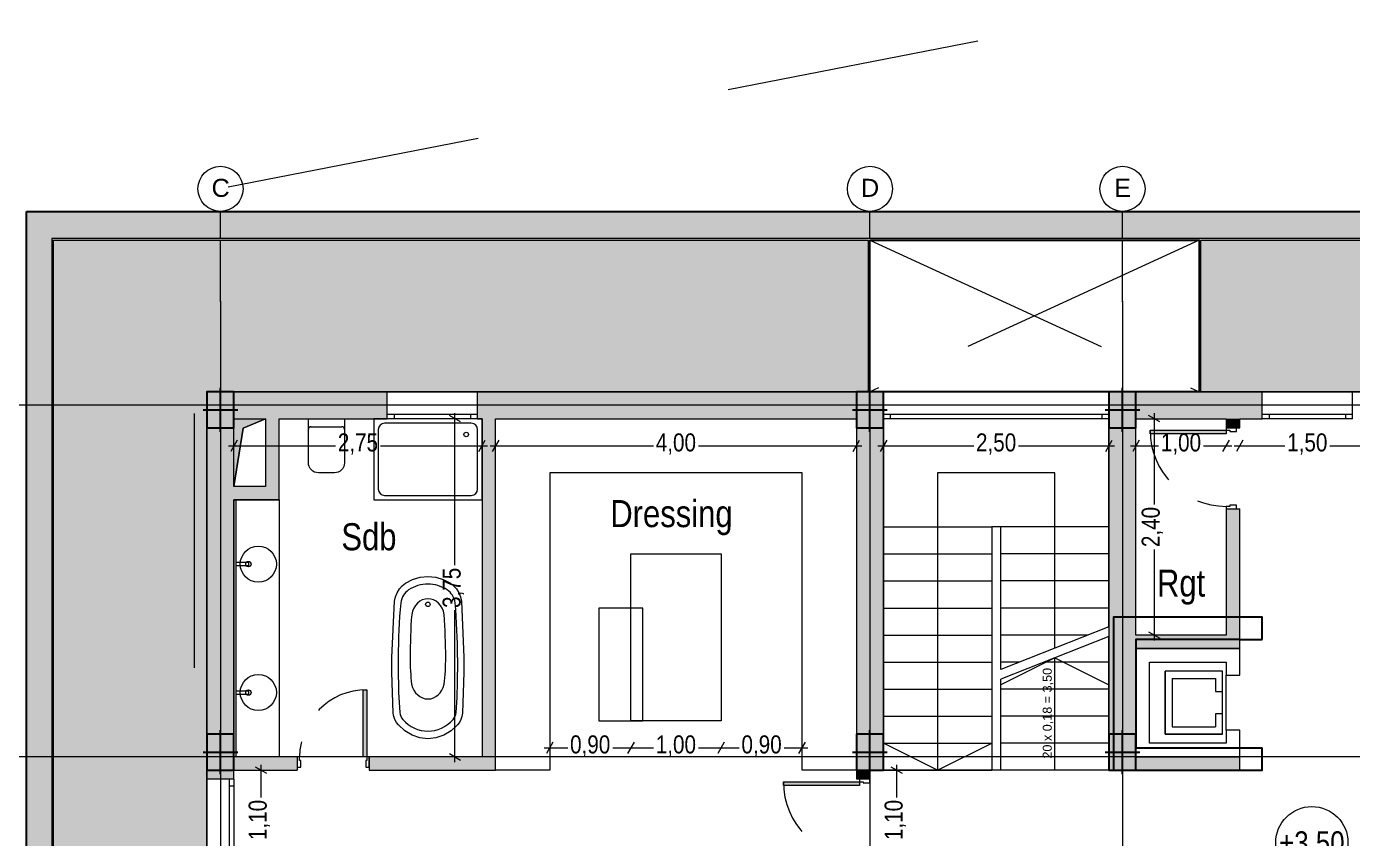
# Model space of a CAD drawing. Header units: centimetres. Extents: x -4381 to 5639, y -3920 to 4826.
# Drawn here: x 55.03 to 69.73, y 71.13 to 80.14 of the extents above; entities that cross this region are included whole.
import ezdxf

# ---------------------------------------------------------------- set-up
doc = ezdxf.new("R2010")
doc.units = ezdxf.units.CM
doc.header["$MEASUREMENT"] = 0
doc.set_wipeout_variables(frame=1)
for name, pattern in [('Dashed', [0.564444, 0.282222, -0.282222]), ('Hidden Line', [0.391222, 0.282222, -0.109]), ('POINTILLE', [0.1, 0.06, -0.04]), ('Wipeout_Contour', [100, 0, -100])]:
    doc.linetypes.add(name, pattern=pattern)
for name, color, linetype, lineweight in [('00- Texts and Fills_Pen_No__1', 7, 'Continuous', 5), ('01- MOBILIER_Pen_No__1', 7, 'Continuous', 5), ('01- MOBILIER_Pen_No__7', 7, 'Continuous', 5), ('0_Pen_No__1', 7, 'Continuous', 5), ('0_Pen_No__7', 7, 'Continuous', 5), ('Cotations_Pen_No__2', 8, 'Continuous', 5), ('Dalle Console ha', 84, 'Continuous', 30), ('Dalles_Pen_No__1', 7, 'Continuous', 5), ('Elevator_Pen_No__7', 7, 'Continuous', 5), ('FILES_Pen_No__2', 8, 'Continuous', 5), ('Interior - Furniture _Pen_No__147', 7, 'Continuous', 5), ('Poteaux Hafsa', 4, 'Continuous', 30), ('Structural - Bearing_Pen_No__1', 7, 'Continuous', 5), ('Structural - Bearing_Pen_No__7', 7, 'Continuous', 5), ('Structural - Combined_Pen_No__1', 7, 'Continuous', 5), ('Voile ha', 200, 'Continuous', 30)]:
    doc.layers.add(name, color=color, linetype=linetype, lineweight=lineweight)
for name, color, linetype, lineweight, true_color in [('Dalles_Pen_No__102', 7, 'Continuous', 5, 0xcccccc), ('Elevator_Pen_No__161', 7, 'Continuous', 5, 0x6a6a6a), ('RECULS_Pen_No__58', 7, 'Continuous', 5, 0xdf0000)]:
    doc.layers.add(name, color=color, linetype=linetype, lineweight=lineweight, true_color=true_color)
doc.layers.add('Structural - Bearing', color=7, linetype='Continuous')
doc.styles.add('GENERATED_STYLE_2', font='')
doc.styles.add('GENERATED_STYLE_3', font='arial.ttf')
doc.styles.get('GENERATED_STYLE_2').set_extended_font_data('Arial Narrow Occidental')

# ---------------------------------------------------------------- blocks, each defined once
blk = doc.blocks.new('P1')
at = {"layer": 'Poteaux Hafsa', "lineweight": 30}
blk.add_hatch(color=256, dxfattribs=at).paths.add_polyline_path([(0, 0.3), (0, 0), (0.4, 0), (0.4, 0.3)])
at = {"layer": 'Poteaux Hafsa', "color": 144, "lineweight": 30}
for p, q in [((0.2, -0.042), (0.2, 0.342)), ((0.444, 0.15), (-0.044, 0.15))]:
    blk.add_line(p, q, dxfattribs=at)
blk.add_lwpolyline([(0, 0.3), (0, 0), (0.4, 0), (0.4, 0.3)], close=True, dxfattribs=at)

msp = doc.modelspace()

# ---------------------------------------------------------------- hatches: boundary and pattern name
at = {"layer": '01- MOBILIER_Pen_No__1', "linetype": 'Continuous', "lineweight": 0, "ltscale": 10, "true_color": 0xffffff}
msp.add_hatch(color=7, dxfattribs=at).paths.add_polyline_path([(57.32844, 75.04063), (57.43195, 75.68712), (57.67844, 75.79063), (57.32844, 75.79063)])
at = {"layer": 'Dalles_Pen_No__102', "linetype": 'Continuous', "ltscale": 10}
h = msp.add_hatch(color=256, dxfattribs=at)
h.paths.add_polyline_path([(55.02844, 59.09063), (66.52844, 59.09063), (66.52844, 66.59063), (64.52844, 66.59063), (64.52844, 62.09063), (57.02844, 62.09063), (57.02844, 76.09063), (64.37844, 76.09063), (64.37844, 77.77063), (68.02844, 77.77063), (68.02844, 76.09063), (77.47844, 76.09063), (77.47844, 77.77063), (81.60844, 77.77063), (81.60844, 76.09063), (81.62844, 76.09063), (81.62844, 69.99063), (81.62844, 64.91063), (70.27844, 64.91063), (70.27844, 66.59063), (69.97844, 66.59063), (69.97844, 64.59063), (83.62844, 64.59063), (83.62844, 64.99063), (83.62844, 78.09063), (55.02844, 78.09063)])
h.paths.add_polyline_path([(60.40844, 59.39063), (55.32844, 59.39063), (55.32844, 61.79063), (60.40844, 61.79063)], flags=0)
at = {"layer": 'Elevator_Pen_No__161', "linetype": 'Continuous', "ltscale": 10}
for points in [[(57.05344, 76.06563), (57.30344, 75.81563), (57.30344, 76.06563)], [(57.05344, 76.06563), (57.05344, 75.81563), (57.30344, 75.81563)], [(67.05344, 75.81563), (67.30344, 75.81563), (67.30344, 76.06563), (67.05344, 76.06563)], [(57.05344, 71.91563), (57.30344, 71.91563), (57.30344, 72.16563), (57.05344, 72.16563)], [(64.25344, 71.91563), (64.50344, 71.91563), (64.50344, 72.16563), (64.25344, 72.16563)], [(67.05344, 72.16563), (67.05344, 71.91563), (67.07844, 71.91563), (67.30344, 72.02813), (67.30344, 72.16563)], [(67.07844, 71.91563), (67.30344, 71.91563), (67.30344, 72.02813)]]:
    msp.add_hatch(color=256, dxfattribs=at).paths.add_polyline_path(points)
at = {"layer": 'Structural - Bearing', "linetype": 'Continuous', "lineweight": 0, "ltscale": 10, "true_color": 0x000000}
h = msp.add_hatch(color=18, dxfattribs=at)
h.paths.add_polyline_path([(57.02844, 76.09063), (57.02844, 71.79063), (57.27844, 71.79063), (57.32844, 71.79063), (57.32844, 75.79063), (57.30344, 75.81563), (57.05344, 75.81563), (57.05344, 76.06563)])
h.paths.add_polyline_path([(57.30344, 71.91563), (57.05344, 71.91563), (57.05344, 72.16563), (57.30344, 72.16563)], flags=0)
for points in [[(57.02844, 76.09063), (57.05344, 76.06563), (57.30344, 76.06563), (57.30344, 75.81563), (57.32844, 75.79063), (57.67844, 75.79063), (57.67844, 76.09063)], [(57.67844, 75.79063), (57.82844, 75.79063), (57.82844, 76.09063), (57.67844, 76.09063)], [(57.82844, 75.79063), (59.02844, 75.79063), (59.02844, 75.84063), (59.02844, 76.09063), (57.82844, 76.09063)], [(60.02844, 75.79063), (60.07844, 75.79063), (60.07844, 76.09063), (60.02844, 76.09063), (60.02844, 75.84063)], [(60.07844, 75.79063), (60.22844, 75.79063), (60.22844, 76.09063), (60.07844, 76.09063)], [(60.22844, 76.09063), (60.22844, 75.79063), (64.22844, 75.79063), (64.25344, 75.81563), (64.25344, 76.06563), (64.50344, 76.06563), (64.52844, 76.09063)], [(57.67844, 75.79063), (57.67844, 75.04063), (57.82844, 74.89063), (57.82844, 75.79063)], [(60.22844, 71.89063), (60.22844, 75.79063), (60.07844, 75.79063), (60.07844, 72.04063)], [(67.32844, 73.39063), (67.32844, 75.79063), (67.02844, 75.79063), (67.02844, 73.39063)], [(68.32844, 75.69063), (68.44344, 75.69063), (68.47844, 75.69063), (68.47844, 75.79063), (68.32844, 75.79063)], [(57.32844, 74.89063), (57.82844, 74.89063), (57.67844, 75.04063), (57.32844, 75.04063)], [(68.32844, 73.39063), (68.47844, 73.24063), (68.47844, 74.79063), (68.44344, 74.79063), (68.32844, 74.79063)], [(67.32844, 73.24063), (67.32844, 73.39063), (67.02844, 73.39063), (67.02844, 73.24063)], [(67.32844, 73.24063), (68.47844, 73.24063), (68.32844, 73.39063), (67.32844, 73.39063)], [(67.02844, 71.89063), (67.07844, 71.91563), (67.05344, 71.91563), (67.05344, 72.16563), (67.30344, 72.16563), (67.30344, 72.02813), (67.32844, 72.04063), (67.32844, 73.24063), (67.02844, 73.24063)], [(57.32844, 71.89063), (58.02844, 71.89063), (58.02844, 71.92563), (58.02844, 72.04063), (57.32844, 72.04063)], [(58.82844, 71.89063), (60.22844, 71.89063), (60.07844, 72.04063), (58.82844, 72.04063), (58.82844, 71.92563)], [(67.07844, 71.91563), (67.02844, 71.89063), (68.47844, 71.89063), (68.47844, 72.04063), (67.32844, 72.04063), (67.30344, 72.02813), (67.30344, 71.91563)], [(64.22844, 71.79063), (64.26344, 71.79063), (64.37844, 71.79063), (64.37844, 71.89063), (64.22844, 71.89063)]]:
    msp.add_hatch(color=18, dxfattribs=at).paths.add_polyline_path(points)
at = {"layer": 'Structural - Bearing', "linetype": 'Continuous', "lineweight": 0, "ltscale": 10, "true_color": 0xffffff}
for points in [[(67.48444, 75.66263), (67.48444, 75.62263), (68.32844, 75.62263), (68.32844, 75.66263)], [(58.80044, 72.78463), (58.76044, 72.78463), (58.76044, 72.04063), (58.80044, 72.04063)], [(63.41944, 71.76263), (63.41944, 71.72263), (64.26344, 71.72263), (64.26344, 71.76263)]]:
    msp.add_hatch(color=7, dxfattribs=at).paths.add_polyline_path(points)

# ---------------------------------------------------------------- linework, layer by layer
at = {"layer": '01- MOBILIER_Pen_No__1', "linetype": 'Continuous', "ltscale": 10}
for p, q in [((57.32844, 75.79063), (57.67844, 75.79063)), ((57.32844, 75.04063), (57.32844, 75.79063)), ((57.43195, 75.68712), (57.67844, 75.79063)), ((57.67844, 75.79063), (57.43195, 75.68712)), ((57.67844, 75.79063), (57.67844, 75.04063)), ((60.07844, 75.79063), (58.87844, 75.79063)), ((58.87844, 75.79063), (58.87844, 74.89063)), ((59.95844, 75.74063), (58.99844, 75.74063)), ((60.07844, 74.89063), (60.07844, 75.79063)), ((57.32844, 75.04063), (57.43195, 75.68712)), ((57.43195, 75.68712), (57.32844, 75.04063)), ((58.92844, 75.67063), (58.92844, 75.01063)), ((60.02844, 75.01063), (60.02844, 75.67063)), ((57.67844, 75.04063), (57.32844, 75.04063)), ((58.87844, 74.89063), (60.07844, 74.89063)), ((58.99844, 74.94063), (59.95844, 74.94063))]:
    msp.add_line(p, q, dxfattribs=at)
msp.add_circle((59.90344, 75.61563), 0.025, dxfattribs=at)
for centre, start, end in [((58.99844, 75.67063), 90, 180), ((59.95844, 75.67063), 0, 90), ((58.99844, 75.01063), 180, 270), ((59.95844, 75.01063), 270, 0)]:
    msp.add_arc(centre, 0.07, start, end, dxfattribs=at)
at = {"layer": '01- MOBILIER_Pen_No__7', "linetype": 'Continuous', "ltscale": 10}
for p, q in [((58.15344, 75.79063), (58.55344, 75.79063)), ((58.15344, 75.30174), (58.15344, 75.79063)), ((58.55344, 75.79063), (58.55344, 75.30174)), ((58.18122, 75.70174), (58.35344, 75.70174)), ((58.35344, 75.70174), (58.52567, 75.70174)), ((58.15558, 75.28006), (58.15344, 75.30174)), ((58.1619, 75.25922), (58.15558, 75.28006)), ((58.55131, 75.28006), (58.54499, 75.25922)), ((58.55344, 75.30174), (58.55131, 75.28006)), ((58.17217, 75.24001), (58.1619, 75.25922)), ((58.18599, 75.22317), (58.17217, 75.24001)), ((58.20283, 75.20935), (58.18599, 75.22317)), ((58.22204, 75.19908), (58.20283, 75.20935)), ((58.24288, 75.19276), (58.22204, 75.19908)), ((58.26456, 75.19063), (58.24288, 75.19276)), ((58.44233, 75.19063), (58.26456, 75.19063)), ((58.46401, 75.19276), (58.44233, 75.19063)), ((58.48485, 75.19908), (58.46401, 75.19276)), ((58.50406, 75.20935), (58.48485, 75.19908)), ((58.5209, 75.22317), (58.50406, 75.20935)), ((58.53472, 75.24001), (58.5209, 75.22317)), ((58.54499, 75.25922), (58.53472, 75.24001)), ((57.32844, 74.89063), (57.32844, 72.04063)), ((57.82844, 74.89063), (57.32844, 74.89063)), ((57.34844, 74.89063), (57.34844, 72.04063)), ((57.82844, 74.89063), (57.82844, 72.04063)), ((57.35344, 74.19813), (57.48844, 74.19813)), ((57.35344, 74.15813), (57.35344, 74.19813)), ((57.48844, 74.15813), (57.35344, 74.15813)), ((57.48844, 74.19813), (57.48844, 74.15813)), ((57.35344, 72.77313), (57.48844, 72.77313)), ((57.35344, 72.73313), (57.35344, 72.77313)), ((57.48844, 72.77313), (57.48844, 72.73313)), ((57.48844, 72.73313), (57.35344, 72.73313)), ((57.82844, 72.04063), (57.32844, 72.04063))]:
    msp.add_line(p, q, dxfattribs=at)
at = {"layer": '01- MOBILIER_Pen_No__7', "linetype": 'Continuous', "ltscale": 10, "flags": 128}
for points in [[(60.22844, 71.89063), (60.22844, 75.19063), (60.22844, 75.79063), (64.22844, 75.79063), (64.22844, 71.89063), (63.62844, 71.89063), (63.62844, 75.19063), (60.82844, 75.19063), (60.82844, 71.89063)], [(61.72844, 74.29063), (62.72844, 74.29063), (62.72844, 72.44063), (61.72844, 72.44063)], [(61.86082, 73.68857), (61.37397, 73.68857), (61.37397, 72.44063), (61.86082, 72.44063)]]:
    msp.add_lwpolyline(points, close=True, dxfattribs=at)
at = {"layer": '01- MOBILIER_Pen_No__7', "linetype": 'Continuous', "ltscale": 10}
for centre, radius in [((57.59844, 74.17813), 0.2), ((57.48803, 74.17813), 0.03), ((57.59844, 72.75313), 0.2), ((57.48803, 72.75313), 0.03)]:
    msp.add_circle(centre, radius, dxfattribs=at)
for centre, start, end in [((58.18122, 75.67396), 90, 180), ((58.52567, 75.67396), 0, 90)]:
    msp.add_arc(centre, 0.02778, start, end, dxfattribs=at)
for p in [(58.18122, 75.70174), (58.55344, 75.67396)]:
    msp.add_point(p, dxfattribs=at)
at = {"layer": '0_Pen_No__1', "linetype": 'Continuous', "ltscale": 10}
for p, q in [((59.02844, 75.84063), (59.02844, 76.09063)), ((60.02844, 75.84063), (60.02844, 76.09063)), ((64.52844, 75.84063), (64.52844, 76.09063)), ((67.02844, 75.84063), (67.02844, 76.09063)), ((68.72844, 75.84063), (68.72844, 76.09063)), ((69.72844, 75.84063), (69.72844, 76.09063)), ((59.02844, 75.79063), (59.02844, 75.84063)), ((60.02844, 75.79063), (60.02844, 75.84063)), ((64.52844, 75.79063), (64.52844, 75.84063)), ((67.02844, 75.79063), (67.02844, 75.84063)), ((68.72844, 75.79063), (68.72844, 75.84063)), ((69.72844, 75.79063), (69.72844, 75.84063)), ((68.32844, 75.69063), (68.44344, 75.69063)), ((68.44344, 75.69063), (68.47844, 75.69063)), ((68.32844, 74.79063), (68.44344, 74.79063)), ((68.44344, 74.79063), (68.47844, 74.79063)), ((58.02844, 72.04063), (58.02844, 71.92563)), ((58.82844, 72.04063), (58.82844, 71.92563)), ((58.02844, 71.92563), (58.02844, 71.89063)), ((58.82844, 71.92563), (58.82844, 71.89063)), ((57.27844, 71.79063), (57.02844, 71.79063)), ((57.32844, 71.79063), (57.27844, 71.79063)), ((64.26344, 71.79063), (64.22844, 71.79063)), ((64.37844, 71.79063), (64.26344, 71.79063))]:
    msp.add_line(p, q, dxfattribs=at)
at = {"layer": '0_Pen_No__7', "linetype": 'Continuous', "ltscale": 10}
msp.add_circle((69.27844, 71.08878), 0.4, dxfattribs=at)
at = {"layer": 'Cotations_Pen_No__2', "linetype": 'Continuous', "ltscale": 10}
for p, q in [((59.84094, 75.75454), (59.71594, 75.82671)), ((59.77844, 75.79063), (59.77844, 75.85175)), ((59.77844, 74.1645), (59.77844, 75.79063)), ((67.59094, 75.75454), (67.46594, 75.82671)), ((67.52844, 75.85175), (67.52844, 75.79063)), ((67.52844, 75.79063), (67.52844, 74.8395)), ((57.26732, 75.49063), (57.32844, 75.49063)), ((57.36453, 75.55313), (57.29236, 75.42813)), ((57.32844, 75.49063), (58.45457, 75.49063)), ((58.95232, 75.49063), (60.07844, 75.49063)), ((60.04236, 75.42813), (60.11453, 75.55313)), ((60.07844, 75.49063), (60.13957, 75.49063)), ((60.16732, 75.49063), (60.22844, 75.49063)), ((60.26453, 75.55313), (60.19236, 75.42813)), ((60.22844, 75.49063), (61.97957, 75.49063)), ((62.47732, 75.49063), (64.22844, 75.49063)), ((64.19236, 75.42813), (64.26453, 75.55313)), ((64.22844, 75.49063), (64.28957, 75.49063)), ((64.46732, 75.49063), (64.52844, 75.49063)), ((64.56453, 75.55313), (64.49236, 75.42813)), ((64.52844, 75.49063), (65.52957, 75.49063)), ((66.02732, 75.49063), (67.02844, 75.49063)), ((66.99236, 75.42813), (67.06453, 75.55313)), ((67.02844, 75.49063), (67.08957, 75.49063)), ((67.26732, 75.49063), (67.32844, 75.49063)), ((67.36453, 75.55313), (67.29236, 75.42813)), ((67.32844, 75.49063), (67.57957, 75.49063)), ((68.07732, 75.49063), (68.32844, 75.49063)), ((68.29236, 75.42813), (68.36453, 75.55313)), ((68.32844, 75.49063), (68.38957, 75.49063)), ((68.41732, 75.49063), (68.47844, 75.49063)), ((68.51453, 75.55313), (68.44236, 75.42813)), ((68.47844, 75.49063), (68.97957, 75.49063)), ((69.47732, 75.49063), (69.97844, 75.49063)), ((67.52844, 74.34175), (67.52844, 73.39063)), ((59.77844, 72.04063), (59.77844, 73.66675)), ((67.46594, 73.42671), (67.59094, 73.35454)), ((67.52844, 73.39063), (67.52844, 73.3295)), ((60.86453, 72.20313), (60.79236, 72.07813)), ((61.76453, 72.20313), (61.69236, 72.07813)), ((62.76453, 72.20313), (62.69236, 72.07813)), ((63.59236, 72.07813), (63.66453, 72.20313)), ((59.71594, 72.07671), (59.84094, 72.00454)), ((59.77844, 71.9795), (59.77844, 72.04063)), ((60.76732, 72.14063), (60.82844, 72.14063)), ((60.82844, 72.14063), (61.02957, 72.14063)), ((61.52732, 72.14063), (61.72844, 72.14063)), ((61.72844, 72.14063), (61.97957, 72.14063)), ((62.47732, 72.14063), (62.72844, 72.14063)), ((62.72844, 72.14063), (62.92957, 72.14063)), ((63.42732, 72.14063), (63.62844, 72.14063)), ((63.62844, 72.14063), (63.68957, 72.14063)), ((57.69094, 71.85454), (57.56594, 71.92671)), ((57.62844, 71.89063), (57.62844, 71.95175)), ((57.62844, 71.5895), (57.62844, 71.89063)), ((64.74094, 71.85454), (64.61594, 71.92671)), ((64.67844, 71.89063), (64.67844, 71.95175)), ((64.67844, 71.5895), (64.67844, 71.89063))]:
    msp.add_line(p, q, dxfattribs=at)
at = {"layer": 'Dalles_Pen_No__1', "linetype": 'Continuous', "ltscale": 10, "flags": 128}
msp.add_lwpolyline([(83.62844, 78.09063), (55.02844, 78.09063), (55.02844, 59.09063), (66.52844, 59.09063), (66.52844, 66.59063), (64.52844, 66.59063), (64.52844, 62.09063), (57.02844, 62.09063), (57.02844, 76.09063), (64.37844, 76.09063), (64.37844, 77.77063), (68.02844, 77.77063), (68.02844, 76.09063), (77.47844, 76.09063)], dxfattribs=at)
msp.add_lwpolyline([(83.62844, 78.09063), (55.02844, 78.09063), (55.02844, 59.09063), (66.52844, 59.09063), (66.52844, 66.59063), (64.52844, 66.59063), (64.52844, 62.09063), (57.02844, 62.09063), (57.02844, 76.09063), (64.37844, 76.09063), (64.37844, 77.77063), (68.02844, 77.77063), (68.02844, 76.09063), (77.47844, 76.09063)], dxfattribs=at)
msp.add_lwpolyline([(57.02844, 62.09063), (64.52844, 62.09063), (64.52844, 66.59063), (66.52844, 66.59063), (66.52844, 66.89063), (66.5362, 66.89063), (69.971, 66.89063), (69.97844, 66.89063), (69.97844, 66.59063), (77.62844, 66.59063), (77.62844, 69.99063), (81.62844, 69.99063), (81.62844, 76.09063), (67.02844, 76.09063), (67.02844, 71.89063), (64.52844, 71.89063), (64.52844, 76.09063), (57.02844, 76.09063)], close=True, dxfattribs=at)
msp.add_lwpolyline([(57.02844, 62.09063), (64.52844, 62.09063), (64.52844, 66.59063), (66.52844, 66.59063), (66.52844, 66.89063), (66.5362, 66.89063), (69.971, 66.89063), (69.97844, 66.89063), (69.97844, 66.59063), (77.62844, 66.59063), (77.62844, 69.99063), (81.62844, 69.99063), (81.62844, 76.09063), (67.02844, 76.09063), (67.02844, 71.89063), (64.52844, 71.89063), (64.52844, 76.09063), (57.02844, 76.09063)], close=True, dxfattribs=at)
at = {"layer": 'Elevator_Pen_No__7', "linetype": 'Continuous', "ltscale": 10}
for p, q in [((67.32844, 73.24063), (67.32844, 72.04063)), ((68.47844, 73.24063), (67.32844, 73.24063)), ((68.47844, 72.94513), (68.47844, 73.24063)), ((67.47844, 72.19063), (67.47844, 73.09063)), ((67.47844, 73.09063), (68.32844, 73.09063)), ((68.32844, 73.09063), (68.32844, 72.94513)), ((68.28844, 72.98963), (67.65044, 72.98963)), ((67.65044, 72.98963), (67.65044, 72.29163)), ((67.65044, 72.29163), (67.65044, 72.98963)), ((68.28844, 72.98963), (67.65044, 72.98963)), ((68.28844, 72.29163), (68.28844, 72.98963)), ((68.28844, 72.76513), (68.28844, 72.98963)), ((68.32844, 72.94513), (68.47844, 72.94513)), ((68.32844, 72.33613), (68.32844, 72.94513)), ((67.73044, 72.90963), (67.73044, 72.37163)), ((67.73044, 72.90963), (68.20844, 72.90963)), ((68.20844, 72.90963), (68.20844, 72.76513)), ((68.20844, 72.76513), (68.28844, 72.76513)), ((68.28844, 72.51613), (68.20844, 72.51613)), ((68.20844, 72.51613), (68.20844, 72.37163)), ((68.28844, 72.29163), (68.28844, 72.51613)), ((67.73044, 72.37163), (68.20844, 72.37163)), ((68.47844, 72.33613), (68.32844, 72.33613)), ((68.32844, 72.33613), (68.32844, 72.19063)), ((68.47844, 72.04063), (68.47844, 72.33613)), ((68.32844, 72.19063), (67.47844, 72.19063)), ((67.65044, 72.29163), (68.28844, 72.29163)), ((68.28844, 72.29163), (67.65044, 72.29163)), ((67.32844, 72.04063), (68.47844, 72.04063))]:
    msp.add_line(p, q, dxfattribs=at)
at = {"layer": 'FILES_Pen_No__2', "linetype": 'Continuous', "ltscale": 10}
for p, q in [((57.17844, 77.09063), (57.17844, 55.59063)), ((67.17844, 77.09063), (67.17844, 55.59063))]:
    msp.add_line(p, q, dxfattribs=at)
for p in [(57.17844, 77.09063), (57.17844, 77.09063), (67.17844, 77.09063), (67.17844, 77.09063)]:
    msp.add_point(p, dxfattribs=at)
at = {"layer": 'Interior - Furniture _Pen_No__147', "linetype": 'Continuous', "ltscale": 10}
for p, q in [((59.19394, 73.93746), (59.22984, 73.96575)), ((59.19394, 73.93746), (59.22984, 73.96575)), ((59.22984, 73.96575), (59.30886, 74.00696)), ((59.22984, 73.96575), (59.30886, 74.00696)), ((59.30886, 74.00696), (59.39248, 74.03214)), ((59.30886, 74.00696), (59.39248, 74.03214)), ((59.39248, 74.03214), (59.47844, 74.04061)), ((59.39248, 74.03214), (59.47844, 74.04061)), ((59.47844, 74.04063), (59.56441, 74.03215)), ((59.47844, 74.04061), (59.47844, 74.04063)), ((59.47844, 74.04063), (59.56441, 74.03215)), ((59.47844, 74.04061), (59.47844, 74.04063)), ((59.56441, 74.03215), (59.64804, 74.00697)), ((59.56441, 74.03215), (59.64804, 74.00697)), ((59.64804, 74.00697), (59.72705, 73.96576)), ((59.64804, 74.00697), (59.72705, 73.96576)), ((59.72705, 73.96576), (59.72704, 73.96575)), ((59.72705, 73.96576), (59.72704, 73.96575)), ((59.72704, 73.96575), (59.76295, 73.93746)), ((59.72704, 73.96575), (59.76295, 73.93746)), ((59.10698, 73.76513), (59.11863, 73.81449)), ((59.10698, 73.76513), (59.11863, 73.81449)), ((59.11863, 73.81449), (59.13744, 73.86062)), ((59.11863, 73.81449), (59.13744, 73.86062)), ((59.13744, 73.86062), (59.16281, 73.90205)), ((59.13744, 73.86062), (59.16281, 73.90205)), ((59.16281, 73.90205), (59.19394, 73.93746)), ((59.16281, 73.90205), (59.19394, 73.93746)), ((59.76295, 73.93746), (59.79408, 73.90205)), ((59.76295, 73.93746), (59.79408, 73.90205)), ((59.79408, 73.90205), (59.81945, 73.86062)), ((59.79408, 73.90205), (59.81945, 73.86062)), ((59.81945, 73.86062), (59.83826, 73.81449)), ((59.81945, 73.86062), (59.83826, 73.81449)), ((59.83826, 73.81449), (59.84991, 73.76513)), ((59.83826, 73.81449), (59.84991, 73.76513)), ((59.07844, 73.14063), (59.10698, 73.76513)), ((59.07844, 73.14063), (59.10698, 73.76513)), ((59.84991, 73.76513), (59.87844, 73.14063)), ((59.84991, 73.76513), (59.87844, 73.14063)), ((59.07844, 72.97998), (59.07844, 73.14063)), ((59.07844, 72.97998), (59.07844, 73.14063)), ((59.14955, 73.14063), (59.14955, 72.97998)), ((59.80734, 73.14063), (59.80734, 72.97998)), ((59.87844, 73.14063), (59.87844, 72.97998)), ((59.87844, 73.14063), (59.87844, 72.97998)), ((59.09472, 72.52387), (59.07844, 72.97998)), ((59.09472, 72.52387), (59.07844, 72.97998)), ((59.87844, 72.97998), (59.86217, 72.52387)), ((59.87844, 72.97998), (59.86217, 72.52387)), ((59.10133, 72.48742), (59.09472, 72.52387)), ((59.10133, 72.48742), (59.09472, 72.52387)), ((59.11315, 72.45289), (59.10133, 72.48742)), ((59.11315, 72.45289), (59.10133, 72.48742)), ((59.85556, 72.48742), (59.84373, 72.45289)), ((59.85556, 72.48742), (59.84373, 72.45289)), ((59.86217, 72.52387), (59.85556, 72.48742)), ((59.86217, 72.52387), (59.85556, 72.48742)), ((59.12983, 72.42132), (59.11315, 72.45289)), ((59.12983, 72.42132), (59.11315, 72.45289)), ((59.15084, 72.39368), (59.12983, 72.42132)), ((59.15084, 72.39368), (59.12983, 72.42132)), ((59.22221, 72.3285), (59.15084, 72.39368)), ((59.22221, 72.3285), (59.15084, 72.39368)), ((59.30249, 72.28025), (59.22221, 72.3285)), ((59.30249, 72.28025), (59.22221, 72.3285)), ((59.73468, 72.3285), (59.6544, 72.28025)), ((59.73468, 72.3285), (59.6544, 72.28025)), ((59.80604, 72.39368), (59.73468, 72.3285)), ((59.80604, 72.39368), (59.73468, 72.3285)), ((59.82706, 72.42132), (59.80604, 72.39368)), ((59.82706, 72.42132), (59.80604, 72.39368)), ((59.84373, 72.45289), (59.82706, 72.42132)), ((59.84373, 72.45289), (59.82706, 72.42132)), ((59.38891, 72.2506), (59.30249, 72.28025)), ((59.38891, 72.2506), (59.30249, 72.28025)), ((59.47844, 72.24061), (59.38891, 72.2506)), ((59.47844, 72.24061), (59.38891, 72.2506)), ((59.56798, 72.2506), (59.47844, 72.24061)), ((59.56798, 72.2506), (59.47844, 72.24061)), ((59.6544, 72.28025), (59.56798, 72.2506)), ((59.6544, 72.28025), (59.56798, 72.2506))]:
    msp.add_line(p, q, dxfattribs=at)
msp.add_circle((59.47844, 73.7318), 0.025, dxfattribs=at)
for centre, major_axis, start_param, end_param in [((59.47844, 73.41747), (0, -0.53819), 3.14159265, 3.63680688), ((59.47844, 73.41747), (0, -0.53819), 2.64637843, 3.14159265), ((59.34484, 73.71214), (0, -0.20329), 3.63680688, 4.52749183), ((59.61205, 73.71214), (0, -0.20329), 1.75569348, 2.64637843), ((63.90825, 73.14063), (0, -5.66846), 4.60476451, 4.71238898), ((59.47844, 73.57525), (0, -0.21855), 3.14159265, 4.51649647), ((59.47844, 73.57525), (0, -0.21855), 3.14159265, 4.51649647), ((59.47844, 73.57525), (0, -0.21855), 1.76668884, 3.14159265), ((59.47844, 73.57525), (0, -0.21855), 1.76668884, 3.14159265), ((55.04864, 73.14063), (0, -5.66846), 1.57079633, 1.67842079), ((63.90825, 73.14063), (0, -5.51175), 4.62570749, 4.71238898), ((63.90825, 73.14063), (0, -5.51175), 4.62570749, 4.71238898), ((55.04864, 73.14063), (0, -5.51175), 1.57079633, 1.65747781), ((55.04864, 73.14063), (0, -5.51175), 1.57079633, 1.65747781), ((61.25885, 73.14063), (0, -2.35585), 4.71238178, 4.83849567), ((61.25885, 73.14063), (0, -2.35585), 4.71238178, 4.83849567), ((57.69803, 73.14063), (0, -2.35585), 1.44468964, 1.57080352), ((57.69803, 73.14063), (0, -2.35585), 1.44468964, 1.57080352), ((63.59146, 72.97998), (0, -5.2911), 4.71238898, 4.7973373), ((55.36543, 72.97998), (0, -5.2911), 1.485848, 1.57079633), ((59.47844, 72.90717), (0, -0.2253), 4.99509983, 6.28318531), ((59.47844, 72.90717), (0, -0.2253), 4.99509983, 6.28318531), ((59.47844, 72.90717), (0, -0.2253), 0, 1.28808547), ((59.47844, 72.90717), (0, -0.2253), 0, 1.28808547), ((59.27307, 72.55071), (0, -0.12957), 4.86469351, 5.5355499), ((59.68381, 72.55071), (0, -0.12957), 0.74763541, 1.41849179), ((59.47844, 72.81455), (0, -0.48937), 5.5355499, 6.28318531), ((59.47844, 72.81455), (0, -0.48937), 0, 0.74763541)]:
    msp.add_ellipse(centre, major_axis=major_axis, ratio=0.83950617, start_param=start_param, end_param=end_param, dxfattribs=at)
at = {"layer": 'Structural - Bearing_Pen_No__1', "linetype": 'Continuous', "ltscale": 10}
for p, q in [((60.02844, 76.09063), (59.02844, 76.09063)), ((67.02844, 76.09063), (64.52844, 76.09063)), ((69.72844, 76.09063), (68.72844, 76.09063)), ((59.02844, 75.84063), (59.10344, 75.84063)), ((59.02844, 75.79063), (59.02844, 75.84063)), ((60.02844, 75.79063), (59.02844, 75.79063)), ((59.10344, 75.79063), (59.02844, 75.79063)), ((59.10344, 75.84063), (59.10344, 75.79063)), ((59.10344, 75.84063), (59.95344, 75.84063)), ((59.95344, 75.79063), (59.10344, 75.79063)), ((59.95344, 75.79063), (59.95344, 75.84063)), ((59.95344, 75.84063), (60.02844, 75.84063)), ((60.02844, 75.79063), (59.95344, 75.79063)), ((60.02844, 75.79063), (60.02844, 75.84063)), ((64.52844, 75.84063), (64.60344, 75.84063)), ((64.52844, 75.79063), (64.52844, 75.84063)), ((67.02844, 75.79063), (64.52844, 75.79063)), ((64.60344, 75.79063), (64.52844, 75.79063)), ((64.60344, 75.84063), (64.60344, 75.79063)), ((64.60344, 75.84063), (66.95344, 75.84063)), ((66.95344, 75.79063), (64.60344, 75.79063)), ((66.95344, 75.79063), (66.95344, 75.84063)), ((66.95344, 75.84063), (67.02844, 75.84063)), ((67.02844, 75.79063), (66.95344, 75.79063)), ((67.02844, 75.79063), (67.02844, 75.84063)), ((68.72844, 75.84063), (68.80344, 75.84063)), ((68.72844, 75.79063), (68.72844, 75.84063)), ((69.72844, 75.79063), (68.72844, 75.79063)), ((68.80344, 75.79063), (68.72844, 75.79063)), ((68.80344, 75.84063), (68.80344, 75.79063)), ((68.80344, 75.84063), (69.65344, 75.84063)), ((69.65344, 75.79063), (68.80344, 75.79063)), ((69.65344, 75.79063), (69.65344, 75.84063)), ((69.65344, 75.84063), (69.72844, 75.84063)), ((69.72844, 75.79063), (69.65344, 75.79063)), ((69.72844, 75.79063), (69.72844, 75.84063)), ((68.32844, 75.69063), (68.44344, 75.69063)), ((68.32844, 74.79063), (68.44344, 74.79063)), ((58.02844, 72.04063), (58.02844, 71.92563)), ((58.82844, 72.04063), (58.82844, 71.92563)), ((57.02844, 71.79063), (57.02844, 70.79063)), ((57.27844, 71.71563), (57.27844, 71.79063)), ((57.32844, 71.79063), (57.27844, 71.79063)), ((57.32844, 71.79063), (57.32844, 70.79063)), ((57.32844, 71.79063), (57.32844, 71.71563)), ((64.37844, 71.79063), (64.26344, 71.79063)), ((57.32844, 71.71563), (57.27844, 71.71563)), ((57.27844, 70.86563), (57.27844, 71.71563)), ((57.32844, 71.71563), (57.32844, 70.86563))]:
    msp.add_line(p, q, dxfattribs=at)
at = {"layer": 'Structural - Bearing_Pen_No__1', "linetype": 'Continuous', "ltscale": 10, "flags": 128}
for points in [[(57.02844, 76.09063), (57.02844, 71.79063)], [(59.02844, 76.09063), (57.02844, 76.09063)], [(64.52844, 76.09063), (60.02844, 76.09063)], [(64.52844, 71.89063), (64.52844, 76.09063)], [(57.32844, 75.04063), (57.32844, 75.79063)], [(57.32844, 75.79063), (57.67844, 75.79063)], [(57.67844, 75.79063), (57.67844, 75.04063)], [(57.82844, 75.79063), (59.02844, 75.79063)], [(57.82844, 74.89063), (57.82844, 75.79063)], [(60.02844, 75.79063), (60.07844, 75.79063)], [(60.07844, 75.79063), (60.07844, 72.04063)], [(60.22844, 75.79063), (64.22844, 75.79063)], [(60.22844, 71.89063), (60.22844, 75.79063)], [(64.22844, 75.79063), (64.22844, 71.89063)], [(67.02844, 75.79063), (67.02844, 71.89063)], [(67.32844, 75.79063), (68.32844, 75.79063)], [(67.32844, 73.39063), (67.32844, 75.79063)], [(68.32844, 75.79063), (68.32844, 75.69063)], [(68.47844, 75.79063), (68.72844, 75.79063)], [(68.47844, 75.69063), (68.47844, 75.79063)], [(57.67844, 75.04063), (57.32844, 75.04063)], [(57.32844, 71.79063), (57.32844, 74.89063)], [(57.32844, 74.89063), (57.82844, 74.89063)], [(68.32844, 74.79063), (68.32844, 73.39063)], [(68.47844, 73.24063), (68.47844, 74.79063)], [(68.32844, 73.39063), (67.32844, 73.39063)], [(67.32844, 73.24063), (68.47844, 73.24063)], [(67.32844, 72.04063), (67.32844, 73.24063)], [(58.02844, 72.04063), (57.32844, 72.04063)], [(57.32844, 72.04063), (57.32844, 71.89063)], [(60.07844, 72.04063), (58.82844, 72.04063)], [(68.47844, 72.04063), (67.32844, 72.04063)], [(68.47844, 71.89063), (68.47844, 72.04063)], [(57.32844, 71.89063), (58.02844, 71.89063)], [(58.82844, 71.89063), (60.22844, 71.89063)], [(64.37844, 71.89063), (64.22844, 71.89063)], [(64.22844, 71.89063), (64.22844, 71.79063)], [(64.22844, 71.89063), (64.52844, 71.89063)], [(64.37844, 71.79063), (64.37844, 71.89063)], [(67.02844, 71.89063), (68.47844, 71.89063)]]:
    msp.add_lwpolyline(points, dxfattribs=at)
at = {"layer": 'Structural - Bearing_Pen_No__7', "linetype": 'Continuous', "ltscale": 10}
for p, q in [((67.48444, 75.66263), (68.32844, 75.66263)), ((67.48444, 75.62263), (67.48444, 75.66263)), ((68.32844, 75.62263), (67.48444, 75.62263)), ((68.44344, 75.69063), (68.32844, 75.69063)), ((68.32844, 75.69063), (68.32844, 75.66263)), ((68.32844, 75.66263), (68.36844, 75.66263)), ((68.32844, 75.66263), (68.32844, 75.62263)), ((68.36844, 75.66263), (68.36844, 75.65063)), ((68.36844, 75.65063), (68.44344, 75.65063)), ((68.44344, 75.65063), (68.44344, 75.69063)), ((68.44344, 74.83063), (68.36844, 74.83063)), ((68.36844, 74.83063), (68.36844, 74.81863)), ((68.44344, 74.79063), (68.44344, 74.83063)), ((68.36844, 74.81863), (68.32844, 74.81863)), ((68.32844, 74.81863), (68.32844, 74.79063)), ((68.32844, 74.79063), (68.44344, 74.79063)), ((58.76044, 72.04063), (58.76044, 72.78463)), ((58.76044, 72.78463), (58.80044, 72.78463)), ((58.80044, 72.78463), (58.80044, 72.04063)), ((58.05644, 72.04063), (58.02844, 72.04063)), ((58.02844, 72.04063), (58.02844, 71.92563)), ((58.05644, 72.00063), (58.05644, 72.04063)), ((58.80044, 72.04063), (58.76044, 72.04063)), ((58.82844, 72.04063), (58.80044, 72.04063)), ((58.80044, 72.04063), (58.80044, 72.00063)), ((58.82844, 71.92563), (58.82844, 72.04063)), ((58.02844, 71.92563), (58.06844, 71.92563)), ((58.06844, 72.00063), (58.05644, 72.00063)), ((58.06844, 71.92563), (58.06844, 72.00063)), ((58.80044, 72.00063), (58.78844, 72.00063)), ((58.78844, 72.00063), (58.78844, 71.92563)), ((58.78844, 71.92563), (58.82844, 71.92563)), ((63.41944, 71.76263), (64.26344, 71.76263)), ((63.41944, 71.72263), (63.41944, 71.76263)), ((64.37844, 71.79063), (64.26344, 71.79063)), ((64.26344, 71.79063), (64.26344, 71.76263)), ((64.26344, 71.76263), (64.30344, 71.76263)), ((64.26344, 71.76263), (64.26344, 71.72263)), ((64.30344, 71.76263), (64.30344, 71.75063)), ((64.30344, 71.75063), (64.37844, 71.75063)), ((64.37844, 71.75063), (64.37844, 71.79063)), ((64.26344, 71.72263), (63.41944, 71.72263))]:
    msp.add_line(p, q, dxfattribs=at)
at = {"layer": 'Structural - Bearing_Pen_No__7', "linetype": 'POINTILLE', "ltscale": 10}
for centre, radius, start, end in [((68.32844, 75.66263), 0.844, 180, 270), ((58.80044, 72.04063), 0.744, 90, 180), ((64.26344, 71.76263), 0.844, 180, 270)]:
    msp.add_arc(centre, radius, start, end, dxfattribs=at)
at = {"layer": 'Structural - Combined_Pen_No__1', "linetype": 'Continuous', "ltscale": 10}
for p, q in [((67.02844, 75.79063), (64.52844, 75.79063)), ((64.52844, 75.79063), (64.52844, 71.89063)), ((67.02844, 73.48063), (67.02844, 75.79063)), ((66.42844, 75.19063), (65.12844, 75.19063)), ((65.12844, 75.19063), (65.12844, 71.89063)), ((66.42844, 73.24563), (66.42844, 75.19063)), ((64.52844, 74.59063), (65.72844, 74.59063)), ((65.82844, 74.59063), (65.72844, 74.59063)), ((65.72844, 74.59063), (65.72844, 71.89063)), ((65.82844, 73.01063), (65.82844, 74.59063)), ((67.02844, 74.59063), (65.82844, 74.59063)), ((64.52844, 74.29063), (65.72844, 74.29063)), ((67.02844, 74.29063), (65.82844, 74.29063)), ((64.52844, 73.99063), (65.72844, 73.99063)), ((67.02844, 73.99063), (65.82844, 73.99063)), ((64.52844, 73.69063), (65.72844, 73.69063)), ((67.02844, 73.69063), (65.82844, 73.69063)), ((64.52844, 73.39063), (65.72844, 73.39063)), ((67.02844, 73.48063), (65.82844, 73.01063)), ((66.79866, 73.39063), (65.82844, 73.39063)), ((67.02844, 73.37323), (65.82844, 72.90323)), ((67.02844, 71.89063), (67.02844, 73.37323)), ((64.52844, 73.09063), (65.72844, 73.09063)), ((66.42844, 73.13823), (65.82844, 72.83823)), ((66.0327, 73.09063), (65.82844, 73.09063)), ((67.02844, 73.09063), (66.3069, 73.09063)), ((66.42844, 71.89063), (66.42844, 73.13823)), ((66.42844, 73.13823), (67.02844, 72.83823)), ((64.52844, 72.79063), (65.72844, 72.79063)), ((65.82844, 71.89063), (65.82844, 72.90323)), ((67.02844, 72.79063), (65.82844, 72.79063)), ((64.52844, 72.49063), (65.72844, 72.49063)), ((67.02844, 72.49063), (65.82844, 72.49063)), ((64.52844, 72.19063), (65.72844, 72.19063)), ((65.12844, 71.89063), (64.52844, 72.19063)), ((65.12844, 71.89063), (65.72844, 72.19063)), ((67.02844, 72.19063), (65.82844, 72.19063)), ((64.52844, 71.89063), (65.72844, 71.89063)), ((64.52844, 71.89063), (65.72844, 71.89063)), ((67.02844, 71.89063), (65.82844, 71.89063)), ((67.02844, 71.89063), (65.82844, 71.89063))]:
    msp.add_line(p, q, dxfattribs=at)
at = {"layer": 'Voile ha', "color": 8, "lineweight": 30}
for p, q in [((68.47844, 73.34063), (68.72844, 73.34063)), ((68.47844, 72.14063), (68.72844, 72.14063))]:
    msp.add_line(p, q, dxfattribs=at)
for points in [[(68.72844, 73.34063), (68.72844, 73.59063), (67.07844, 73.59063), (67.07844, 71.89063), (68.72844, 71.89063), (68.72844, 72.14063)], [(68.47844, 73.34063), (67.32844, 73.34063), (67.32844, 72.14063), (68.47844, 72.14063)]]:
    msp.add_lwpolyline(points, dxfattribs=at)

# ---------------------------------------------------------------- block references
at = {"layer": 'Poteaux Hafsa', "rotation": 270}
for p in [(57.02844, 76.09063), (67.02844, 76.09063), (57.02844, 72.29063), (64.22844, 72.29063), (67.02844, 72.29063)]:
    msp.add_blockref('P1', p, dxfattribs=at)

# ---------------------------------------------------------------- texts
at = {"layer": '00- Texts and Fills_Pen_No__1', "linetype": 'Continuous', "char_height": 0.3, "attachment_point": 5, "rotation": 0, "style": 'GENERATED_STYLE_2'}
for s, insert in [('\\A1;{\\fArial Narrow Occidental|b0|i0|c0|p34;Dressing}', (62.17851, 74.69276)), ('\\A1;{\\fArial Narrow Occidental|b0|i0|c0|p34;Sdb}', (58.82439, 74.4794)), ('\\A1;{\\fArial Narrow Occidental|b0|i0|c0|p34;Rgt}', (67.82844, 73.92209))]:
    msp.add_mtext(s, dxfattribs=dict(at, insert=insert))
at = {"layer": '0_Pen_No__1', "linetype": 'Continuous', "insert": (69.27844, 71.06569), "char_height": 0.25, "attachment_point": 5, "rotation": 0, "style": 'GENERATED_STYLE_2'}
msp.add_mtext('\\A1;{\\fArial Narrow Occidental|b0|i0|c0|p34;+3,50}', dxfattribs=at)
at = {"layer": 'Cotations_Pen_No__2', "linetype": 'Continuous', "char_height": 0.2, "attachment_point": 7, "style": 'GENERATED_STYLE_2'}
for s, insert in [('\\A1;{\\fArial Narrow Occidental|b0|i0|c0|p34;2,75}', (58.47944, 75.39063)), ('\\A1;{\\fArial Narrow Occidental|b0|i0|c0|p34;4,00}', (62.00444, 75.39063)), ('\\A1;{\\fArial Narrow Occidental|b0|i0|c0|p34;2,50}', (65.55444, 75.39063)), ('\\A1;{\\fArial Narrow Occidental|b0|i0|c0|p34;1,00}', (67.60444, 75.39063)), ('\\A1;{\\fArial Narrow Occidental|b0|i0|c0|p34;1,50}', (69.00444, 75.39063)), ('\\A1;{\\fArial Narrow Occidental|b0|i0|c0|p34;0,90}', (61.05444, 72.04063)), ('\\A1;{\\fArial Narrow Occidental|b0|i0|c0|p34;1,00}', (62.00444, 72.04063)), ('\\A1;{\\fArial Narrow Occidental|b0|i0|c0|p34;0,90}', (62.95444, 72.04063))]:
    msp.add_mtext(s, dxfattribs=dict(at, insert=insert))
at = {"layer": 'Cotations_Pen_No__2', "linetype": 'Continuous', "char_height": 0.2, "attachment_point": 7, "rotation": 90, "style": 'GENERATED_STYLE_2'}
for s, insert in [('\\A1;{\\fArial Narrow Occidental|b0|i0|c0|p34;2,40}', (67.62844, 74.36662)), ('\\A1;{\\fArial Narrow Occidental|b0|i0|c0|p34;3,75}', (59.87844, 73.69162)), ('\\A1;{\\fArial Narrow Occidental|b0|i0|c0|p34;1,10}', (57.72844, 71.11662)), ('\\A1;{\\fArial Narrow Occidental|b0|i0|c0|p34;1,10}', (64.77844, 71.11662))]:
    msp.add_mtext(s, dxfattribs=dict(at, insert=insert))
at = {"layer": 'FILES_Pen_No__2', "linetype": 'Continuous', "char_height": 0.2, "attachment_point": 4, "style": 'GENERATED_STYLE_3'}
for s, insert in [('\\A1;{\\fArial|b0|i0|c0|p34;C}', (57.0797, 78.35041)), ('\\A1;{\\fArial|b0|i0|c0|p34;D}', (64.2797, 78.35205)), ('\\A1;{\\fArial|b0|i0|c0|p34;E}', (67.08702, 78.35205))]:
    msp.add_mtext(s, dxfattribs=dict(at, insert=insert))
at = {"layer": 'Structural - Combined_Pen_No__1', "linetype": 'Continuous', "insert": (66.35386, 73.02643), "char_height": 0.1, "attachment_point": 6, "rotation": 90, "style": 'GENERATED_STYLE_3'}
msp.add_mtext('\\A1;{\\fArial|b0|i0|c0|p34; 20 x 0,18 = 3,50}', dxfattribs=at)

# ---------------------------------------------------------------- next in the draw order: wipeouts: each hides what was drawn before it
at = {"color": 254, "linetype": 'Wipeout_Contour', "lineweight": 0, "ltscale": 419.27614}
msp.add_wipeout([(83.62844, 78.09063), (55.02844, 78.09063), (55.32844, 77.79063), (83.32844, 77.79063)], dxfattribs=at).dxf.layer = 'Structural - Bearing'

# ---------------------------------------------------------------- next in the draw order: hatches: boundary and pattern name
at = {"layer": 'Structural - Bearing', "linetype": 'Continuous', "lineweight": 0, "ltscale": 10, "true_color": 0xffffff}
msp.add_hatch(color=7, dxfattribs=at).paths.add_polyline_path([(83.62844, 78.09063), (55.02844, 78.09063), (55.32844, 77.79063), (83.32844, 77.79063)])

# ---------------------------------------------------------------- next in the draw order: linework, layer by layer
at = {"layer": 'FILES_Pen_No__2', "linetype": 'Continuous', "ltscale": 10}
for p, q in [((57.17844, 77.09063), (57.17844, 78.09063)), ((67.17844, 77.09063), (67.17844, 78.09063))]:
    msp.add_line(p, q, dxfattribs=at)
for centre in [(57.17844, 78.34063), (64.37844, 78.34063), (67.17844, 78.34063)]:
    msp.add_circle(centre, 0.25, dxfattribs=at)
at = {"layer": 'Structural - Bearing_Pen_No__1', "linetype": 'Continuous', "ltscale": 10, "flags": 128}
for points in [[(83.62844, 78.09063), (55.02844, 78.09063)], [(55.32844, 77.79063), (83.32844, 77.79063)]]:
    msp.add_lwpolyline(points, dxfattribs=at)

# ---------------------------------------------------------------- next in the draw order: wipeouts: each hides what was drawn before it
at = {"color": 254, "linetype": 'Wipeout_Contour', "lineweight": 0, "ltscale": 352.807041}
msp.add_wipeout([(55.02844, 78.09063), (55.02844, 59.09063), (55.32844, 59.39063), (55.32844, 77.79063)], dxfattribs=at).dxf.layer = 'Structural - Bearing'
at = {"color": 254, "linetype": 'Wipeout_Contour', "lineweight": 0, "ltscale": 401.232902}
msp.add_wipeout([(64.35844, 77.77063), (64.35844, 76.09063), (64.37844, 76.09063), (64.37844, 77.77063)], dxfattribs=at).dxf.layer = 'Structural - Bearing'
at = {"color": 254, "linetype": 'Wipeout_Contour', "lineweight": 0, "ltscale": 410.807771}
msp.add_wipeout([(68.02844, 77.77063), (68.02844, 76.09063), (68.04844, 76.09063), (68.04844, 77.77063)], dxfattribs=at).dxf.layer = 'Structural - Bearing'

# ---------------------------------------------------------------- next in the draw order: hatches: boundary and pattern name
at = {"layer": 'Elevator_Pen_No__161', "linetype": 'Continuous', "ltscale": 10}
for points in [[(64.25344, 75.81563), (64.50344, 75.81563), (64.50344, 76.06563)], [(64.25344, 76.06563), (64.25344, 75.81563), (64.50344, 76.06563)]]:
    msp.add_hatch(color=256, dxfattribs=at).paths.add_polyline_path(points)
at = {"layer": 'Structural - Bearing', "linetype": 'Continuous', "lineweight": 0, "ltscale": 10, "true_color": 0xffffff}
for points in [[(55.02844, 78.09063), (55.02844, 59.09063), (55.32844, 59.39063), (55.32844, 77.79063)], [(64.35844, 77.77063), (64.35844, 76.09063), (64.37844, 76.09063), (64.37844, 77.77063)], [(68.02844, 77.77063), (68.02844, 76.09063), (68.04844, 76.09063), (68.04844, 77.77063)]]:
    msp.add_hatch(color=7, dxfattribs=at).paths.add_polyline_path(points)
at = {"layer": 'Structural - Bearing', "linetype": 'Continuous', "lineweight": 0, "ltscale": 10, "true_color": 0x000000}
h = msp.add_hatch(color=18, dxfattribs=at)
h.paths.add_polyline_path([(64.22844, 75.79063), (64.22844, 71.89063), (64.52844, 71.89063), (64.52844, 76.09063), (64.50344, 76.06563), (64.50344, 75.81563), (64.25344, 75.81563)])
h.paths.add_polyline_path([(64.50344, 71.91563), (64.25344, 71.91563), (64.25344, 72.16563), (64.50344, 72.16563)], flags=0)
h = msp.add_hatch(color=18, dxfattribs=at)
h.paths.add_polyline_path([(67.02844, 76.09063), (67.02844, 75.79063), (68.72844, 75.79063), (68.72844, 75.84063), (68.72844, 76.09063)])
h.paths.add_polyline_path([(67.30344, 75.81563), (67.05344, 75.81563), (67.05344, 76.06563), (67.30344, 76.06563)], flags=0)

# ---------------------------------------------------------------- next in the draw order: linework, layer by layer
at = {"layer": '0_Pen_No__1', "linetype": 'Hidden Line', "ltscale": 10, "flags": 128}
for points in [[(64.37844, 77.77063), (68.02844, 76.09063)], [(68.02844, 77.77063), (64.37844, 76.09063)]]:
    msp.add_lwpolyline(points, dxfattribs=at)
at = {"layer": 'FILES_Pen_No__2', "linetype": 'Continuous', "ltscale": 10}
for q in [(64.37844, 78.09063), (64.37844, 55.59063)]:
    msp.add_line((64.37844, 77.09063), q, dxfattribs=at)
msp.add_point((64.37844, 77.09063), dxfattribs=at)
msp.add_point((64.37844, 77.09063), dxfattribs=at)
at = {"layer": 'RECULS_Pen_No__58', "linetype": 'Dashed', "ltscale": 10, "flags": 128}
msp.add_lwpolyline([(81.7809, 80.14172), (81.8393, 52.36962), (56.89165, 52.36962), (56.89127, 78.29063), (66.40098, 80.14172)], dxfattribs=at)
at = {"layer": 'Structural - Bearing_Pen_No__1', "linetype": 'Continuous', "ltscale": 10, "flags": 128}
for points in [[(55.02844, 78.09063), (55.02844, 59.09063)], [(55.32844, 59.39063), (55.32844, 77.79063)], [(64.35844, 77.77063), (64.35844, 76.09063)], [(64.37844, 76.09063), (64.37844, 77.77063)], [(68.02844, 77.77063), (68.02844, 76.09063)], [(68.04844, 76.09063), (68.04844, 77.77063)], [(64.35844, 76.09063), (64.37844, 76.09063)], [(68.72844, 76.09063), (67.02844, 76.09063)], [(68.02844, 76.09063), (68.04844, 76.09063)]]:
    msp.add_lwpolyline(points, dxfattribs=at)

# ---------------------------------------------------------------- next in the draw order: block references
at = {"layer": 'Poteaux Hafsa', "rotation": 270}
msp.add_blockref('P1', (64.22844, 76.09063), dxfattribs=at)
msp.add_blockref('P1', (64.22844, 76.09063), dxfattribs=at)

# ---------------------------------------------------------------- next in the draw order: wipeouts: each hides what was drawn before it
at = {"color": 254, "linetype": 'Wipeout_Contour', "lineweight": 0, "ltscale": 353.106406}
msp.add_wipeout([(55.32844, 59.39063), (55.32844, 77.77063), (55.30844, 77.79063), (55.30844, 59.37063)], dxfattribs=at).dxf.layer = 'Structural - Bearing'

# ---------------------------------------------------------------- next in the draw order: hatches: boundary and pattern name
at = {"layer": 'Structural - Bearing', "linetype": 'Continuous', "lineweight": 0, "ltscale": 10, "true_color": 0xffffff}
msp.add_hatch(color=7, dxfattribs=at).paths.add_polyline_path([(55.32844, 59.39063), (55.32844, 77.77063), (55.30844, 77.79063), (55.30844, 59.37063)])

# ---------------------------------------------------------------- next in the draw order: linework, layer by layer
at = {"layer": 'FILES_Pen_No__2', "linetype": 'Continuous', "ltscale": 10}
for p, q in [((84.00637, 75.94063), (48.31654, 75.94063)), ((83.43146, 72.04063), (48.89146, 72.04063))]:
    msp.add_line(p, q, dxfattribs=at)
at = {"layer": 'Structural - Bearing_Pen_No__1', "linetype": 'Continuous', "ltscale": 10, "flags": 128}
for points in [[(55.30844, 77.79063), (55.30844, 59.37063)], [(55.32844, 62.11063), (55.32844, 77.77063)]]:
    msp.add_lwpolyline(points, dxfattribs=at)

# ---------------------------------------------------------------- next in the draw order: wipeouts: each hides what was drawn before it
at = {"color": 254, "linetype": 'Wipeout_Contour', "lineweight": 0, "ltscale": 418.727409}
msp.add_wipeout([(55.32844, 77.77063), (83.30844, 77.77063), (83.32844, 77.79063), (55.30844, 77.79063)], dxfattribs=at).dxf.layer = 'Structural - Bearing'

# ---------------------------------------------------------------- next in the draw order: hatches: boundary and pattern name
at = {"layer": 'Structural - Bearing', "linetype": 'Continuous', "lineweight": 0, "ltscale": 10, "true_color": 0xffffff}
msp.add_hatch(color=7, dxfattribs=at).paths.add_polyline_path([(55.32844, 77.77063), (83.30844, 77.77063), (83.32844, 77.79063), (55.30844, 77.79063)])

# ---------------------------------------------------------------- next in the draw order: linework, layer by layer
at = {"layer": 'Dalle Console ha', "lineweight": 30}
msp.add_lwpolyline([(55.02844, 78.09063), (83.62844, 78.09063), (83.62844, 64.59063), (69.97844, 64.59063), (69.97844, 66.59063), (66.52844, 66.59063), (66.52844, 59.09063), (55.02844, 59.09063), (55.02844, 78.09063)], dxfattribs=at)
msp.add_lwpolyline([(64.37844, 77.77063), (68.02844, 77.77063), (68.02844, 76.09063), (64.37844, 76.09063)], close=True, dxfattribs=at)
at = {"layer": 'Structural - Bearing_Pen_No__1', "linetype": 'Continuous', "ltscale": 10, "flags": 128}
for points in [[(83.32844, 77.79063), (55.30844, 77.79063)], [(55.32844, 77.77063), (64.35844, 77.77063)], [(64.37844, 77.77063), (68.02844, 77.77063)], [(68.04844, 77.77063), (77.45844, 77.77063)]]:
    msp.add_lwpolyline(points, dxfattribs=at)

doc.saveas('drawing.dxf')
